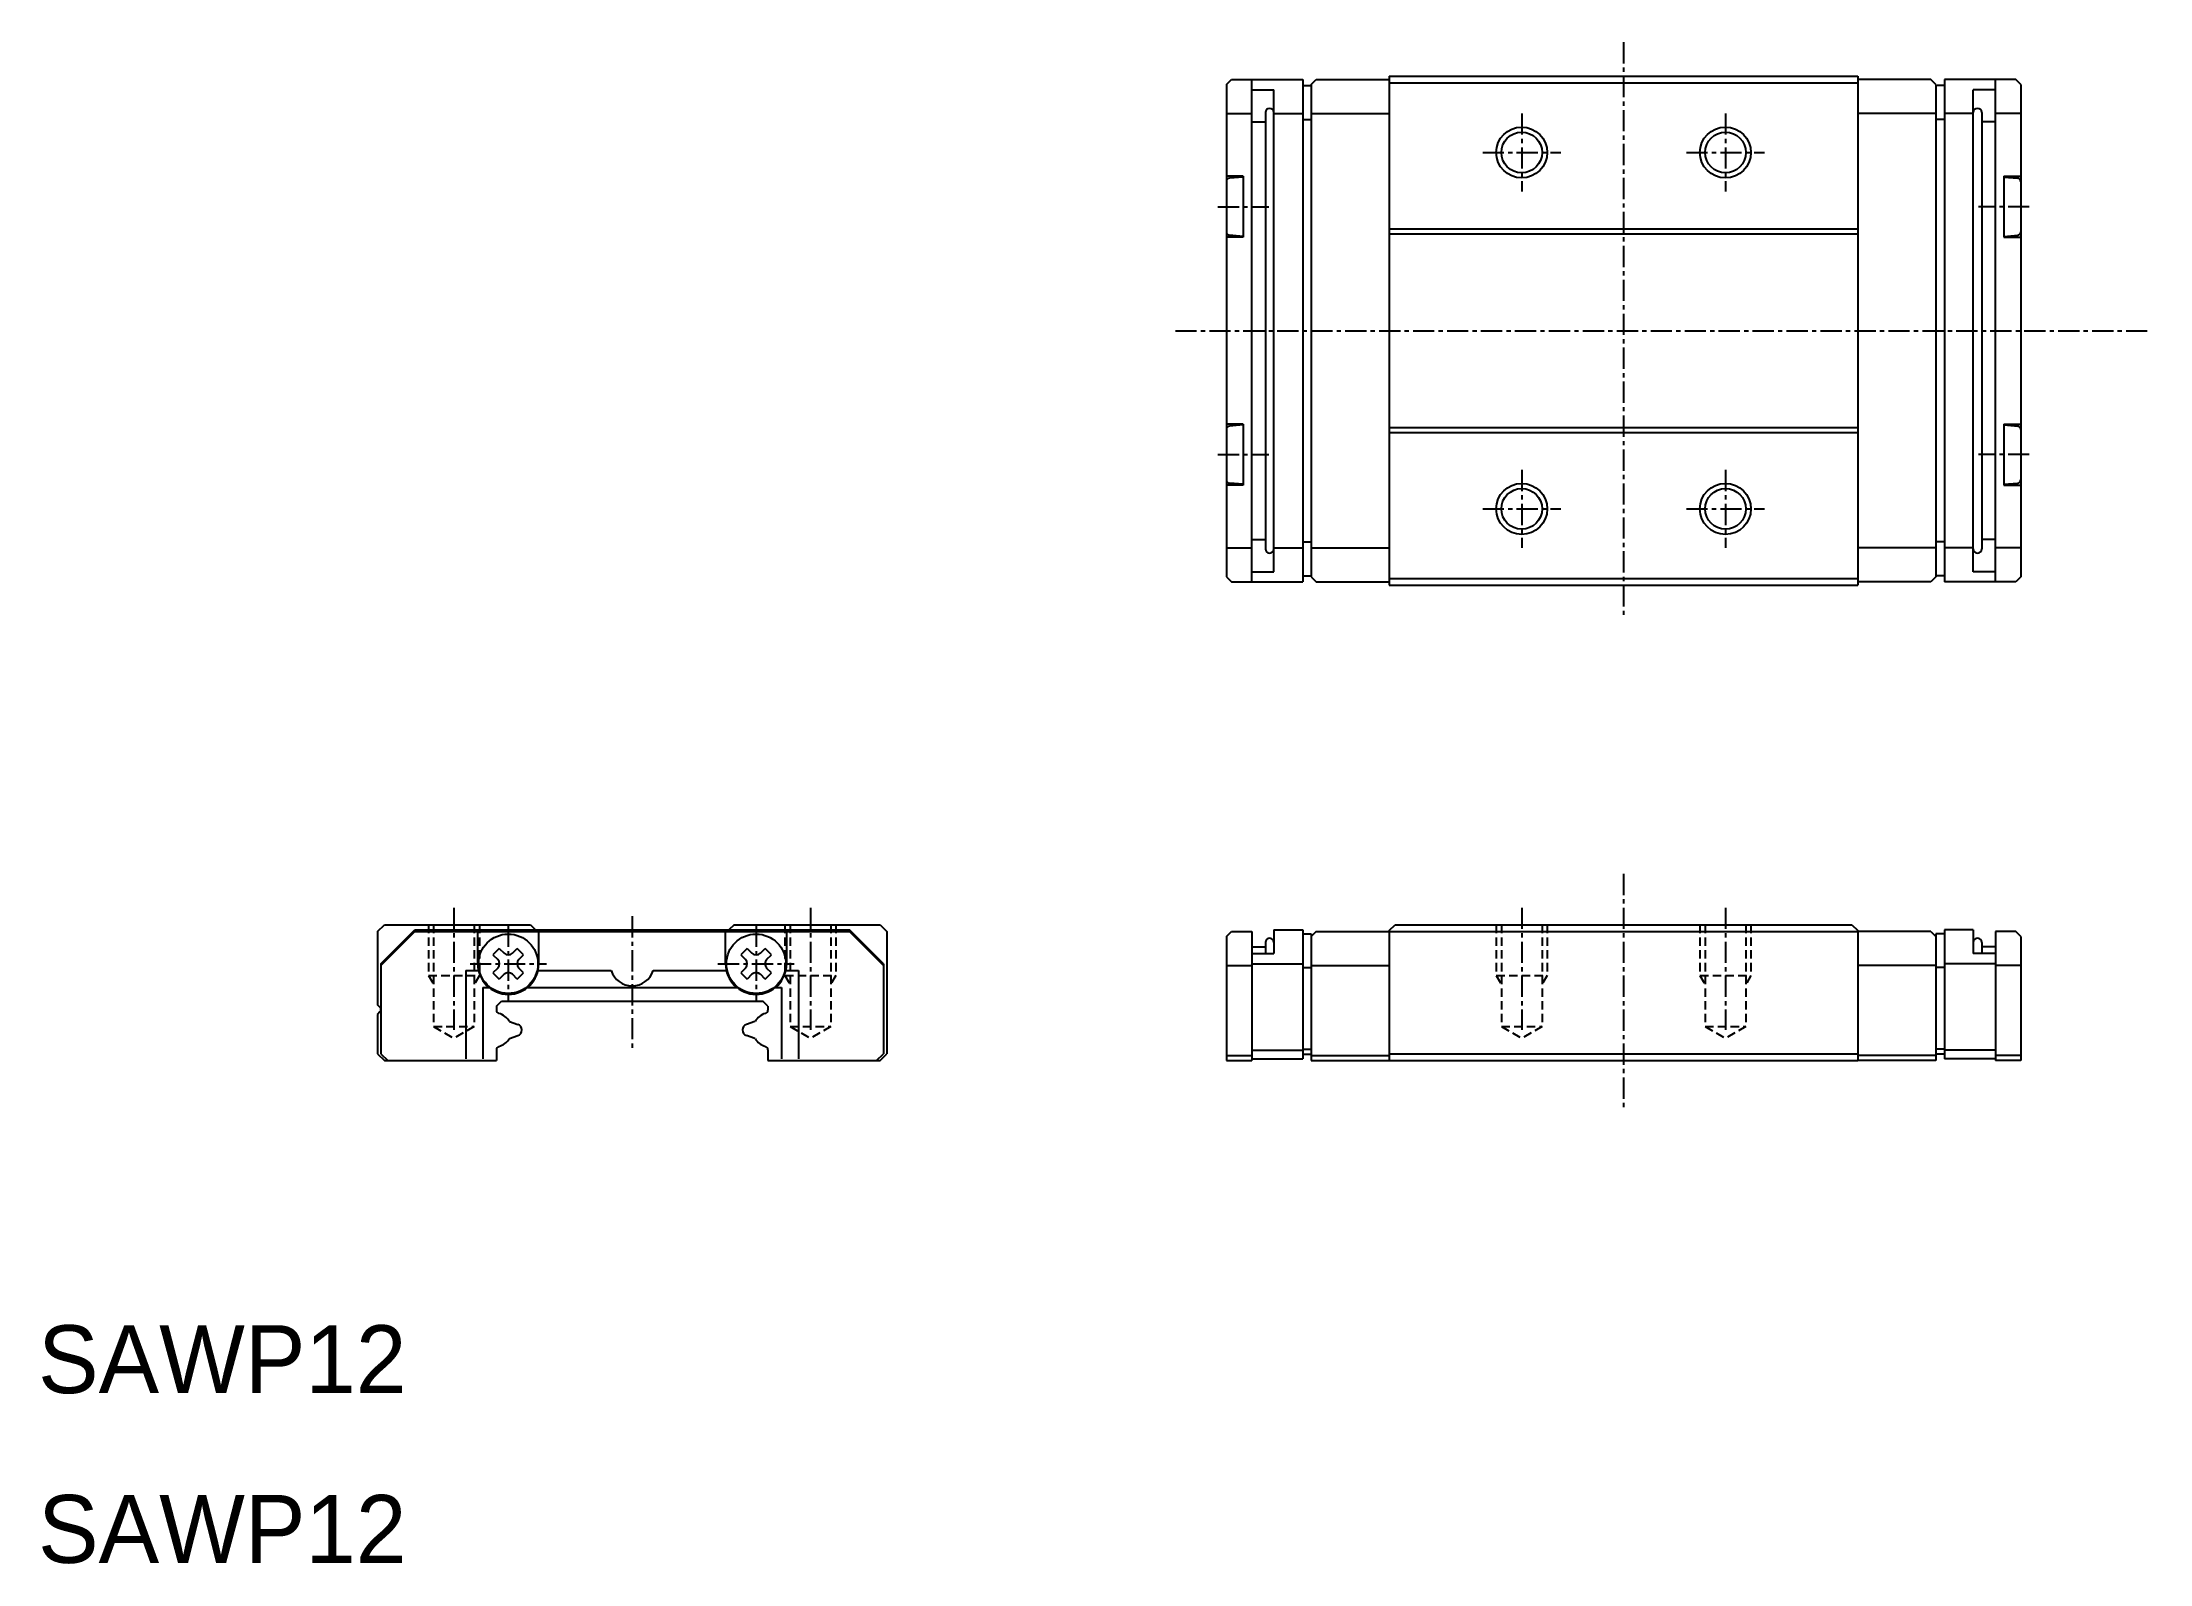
# Model space of a CAD drawing. Extents: x 10 to 134, y 10 to 100.
import ezdxf

# ---------------------------------------------------------------- set-up
doc = ezdxf.new("R2010")
doc.units = 0
doc.linetypes.add('CENTER', pattern=[2, 1.25, -0.25, 0.25, -0.25])
doc.linetypes.add('DASHED', pattern=[0.75, 0.5, -0.25])
doc.layers.get('0').update_dxf_attribs({"linetype": 'CONTINUOUS'})

msp = doc.modelspace()

# ---------------------------------------------------------------- linework, layer by layer
at = {"color": 1, "linetype": 'CENTER'}
for p, q in [((103.4, 99.6), (103.4, 65.6)), ((97.4, 95.4), (97.4, 90.8)), ((109.4, 95.4), (109.4, 90.8)), ((95.1, 93.1), (99.7, 93.1)), ((107.1, 93.1), (111.7, 93.1)), ((79.5, 89.9), (82.5, 89.9)), ((127.3, 89.9), (124.3, 89.9)), ((77, 82.6), (134.4, 82.6)), ((79.5, 75.3), (82.5, 75.3)), ((127.3, 75.3), (124.3, 75.3)), ((97.4, 74.4), (97.4, 69.8)), ((109.4, 74.4), (109.4, 69.8)), ((95.1, 72.1), (99.7, 72.1)), ((107.1, 72.1), (111.7, 72.1)), ((103.4, 50.6), (103.4, 36.6)), ((34.5, 48.6), (34.5, 41.41)), ((55.5, 48.6), (55.5, 41.41)), ((97.4, 48.6), (97.4, 41.41)), ((109.4, 48.6), (109.4, 41.41)), ((37.7, 47.55), (37.7, 43.05)), ((45, 48.1), (45, 40.1)), ((52.3, 47.55), (52.3, 43.05)), ((35.45, 45.3), (39.95, 45.3)), ((50.05, 45.3), (54.55, 45.3))]:
    msp.add_line(p, q, dxfattribs=at)
at = {"color": 7, "linetype": 'CONTINUOUS'}
for p, q in [((80, 97.1), (80.3, 97.4)), ((80, 97.1), (80, 68.1)), ((80.3, 97.4), (81.5, 97.4)), ((81.5, 67.8), (81.5, 97.4)), ((81.5, 97.4), (84.5, 97.4)), ((84.5, 97.4), (84.5, 67.8)), ((84.5, 97.05), (85, 97.05)), ((85, 97.1), (85.3, 97.4)), ((85, 97.1), (85, 68.1)), ((85.3, 97.4), (89.6, 97.4)), ((89.6, 97.6), (117.2, 97.6)), ((89.6, 97.6), (89.6, 67.6)), ((89.6, 97.2), (117.2, 97.2)), ((117.2, 97.6), (117.2, 67.6)), ((121.5, 97.4), (117.2, 97.4)), ((121.8, 97.1), (121.5, 97.4)), ((121.8, 97.1), (121.8, 68.1)), ((122.3, 97.05), (121.8, 97.05)), ((122.3, 97.4), (122.3, 67.8)), ((125.3, 97.4), (122.3, 97.4)), ((125.3, 67.8), (125.3, 97.4)), ((126.5, 97.4), (125.3, 97.4)), ((126.8, 97.1), (126.5, 97.4)), ((126.8, 97.1), (126.8, 68.1)), ((81.5, 96.8), (82.8, 96.8)), ((82.8, 68.4), (82.8, 96.8)), ((124, 68.4), (124, 96.8)), ((125.3, 96.8), (124, 96.8)), ((80, 95.4), (81.5, 95.4)), ((81.5, 94.9), (82.3, 94.9)), ((82.3, 95.45), (82.3, 69.75)), ((82.8, 95.4), (84.5, 95.4)), ((84.5, 95.05), (85, 95.05)), ((85, 95.4), (89.6, 95.4)), ((121.8, 95.4), (117.2, 95.4)), ((122.3, 95.05), (121.8, 95.05)), ((124, 95.4), (122.3, 95.4)), ((124.5, 95.45), (124.5, 69.75)), ((125.3, 94.9), (124.5, 94.9)), ((126.8, 95.4), (125.3, 95.4)), ((81, 91.7), (80, 91.7)), ((81, 91.65), (80.18, 91.58)), ((81, 91.7), (81, 88.1)), ((125.8, 91.7), (125.8, 88.1)), ((125.8, 91.7), (126.8, 91.7)), ((125.8, 91.65), (126.62, 91.58)), ((81, 88.15), (80.18, 88.22)), ((89.6, 88.6), (117.2, 88.6)), ((89.6, 88.3), (117.2, 88.3)), ((125.8, 88.15), (126.62, 88.22)), ((81, 88.1), (80, 88.1)), ((125.8, 88.1), (126.8, 88.1)), ((81, 77.1), (80, 77.1)), ((81, 77.05), (80.18, 76.98)), ((81, 77.1), (81, 73.5)), ((125.8, 77.1), (126.8, 77.1)), ((125.8, 77.1), (125.8, 73.5)), ((125.8, 77.05), (126.62, 76.98)), ((89.6, 76.9), (117.2, 76.9)), ((89.6, 76.6), (117.2, 76.6)), ((81, 73.5), (80, 73.5)), ((81, 73.55), (80.18, 73.62)), ((125.8, 73.55), (126.62, 73.62)), ((125.8, 73.5), (126.8, 73.5)), ((80, 69.8), (81.5, 69.8)), ((81.5, 70.3), (82.3, 70.3)), ((82.8, 69.8), (84.5, 69.8)), ((84.5, 70.15), (85, 70.15)), ((85, 69.8), (89.6, 69.8)), ((121.8, 69.8), (117.2, 69.8)), ((122.3, 70.15), (121.8, 70.15)), ((124, 69.8), (122.3, 69.8)), ((125.3, 70.3), (124.5, 70.3)), ((126.8, 69.8), (125.3, 69.8)), ((81.5, 68.4), (82.8, 68.4)), ((125.3, 68.4), (124, 68.4)), ((80, 68.1), (80.3, 67.8)), ((80.3, 67.8), (81.5, 67.8)), ((81.5, 67.8), (84.5, 67.8)), ((84.5, 68.15), (85, 68.15)), ((85, 68.1), (85.3, 67.8)), ((85.3, 67.8), (89.6, 67.8)), ((89.6, 68), (117.2, 68)), ((89.6, 67.6), (117.2, 67.6)), ((121.5, 67.8), (117.2, 67.8)), ((121.8, 68.1), (121.5, 67.8)), ((122.3, 68.15), (121.8, 68.15)), ((125.3, 67.8), (122.3, 67.8)), ((126.5, 67.8), (125.3, 67.8)), ((126.8, 68.1), (126.5, 67.8)), ((30, 47.2), (30.4, 47.6)), ((30, 47.2), (30, 42.88)), ((30.2, 45.3), (32.2, 47.3)), ((30.2, 45.2), (32.2, 47.2)), ((30.4, 47.6), (39, 47.6)), ((32.2, 47.3), (57.8, 47.3)), ((32.2, 47.2), (57.8, 47.2)), ((35.9, 45.3), (35.9, 47.2)), ((39, 47.6), (39.3, 47.3)), ((39.5, 45.3), (39.5, 47.2)), ((50.5, 45.3), (50.5, 47.2)), ((51, 47.6), (50.7, 47.3)), ((51, 47.6), (59.6, 47.6)), ((54.1, 45.3), (54.1, 47.2)), ((59.8, 45.3), (57.8, 47.3)), ((57.8, 47.2), (59.8, 45.2)), ((59.6, 47.6), (60, 47.2)), ((60, 47.2), (60, 40)), ((80, 46.9), (80.3, 47.2)), ((80.3, 47.2), (81.5, 47.2)), ((81.5, 47.2), (81.5, 39.6)), ((82.8, 47.3), (82.8, 45.9)), ((82.8, 47.3), (84.5, 47.3)), ((84.5, 47.3), (84.5, 39.7)), ((85.3, 47.2), (85, 46.9)), ((85.3, 47.2), (89.6, 47.2)), ((89.6, 47.25), (89.95, 47.6)), ((89.6, 47.25), (89.6, 39.6)), ((89.6, 47.2), (117.2, 47.2)), ((89.95, 47.6), (116.85, 47.6)), ((116.85, 47.6), (117.2, 47.25)), ((117.2, 47.25), (117.2, 39.6)), ((121.5, 47.2), (117.2, 47.2)), ((121.5, 47.2), (121.8, 46.9)), ((124, 47.3), (122.3, 47.3)), ((122.3, 47.3), (122.3, 39.7)), ((124, 47.3), (124, 45.9)), ((125.3, 47.2), (125.3, 39.6)), ((126.5, 47.2), (125.3, 47.2)), ((126.8, 46.9), (126.5, 47.2)), ((37.17, 46.2), (36.8, 45.83)), ((37.17, 46.2), (37.45, 45.92)), ((37.95, 45.92), (38.23, 46.2)), ((38.6, 45.83), (38.23, 46.2)), ((51.77, 46.2), (51.4, 45.83)), ((51.77, 46.2), (52.05, 45.92)), ((52.55, 45.92), (52.83, 46.2)), ((53.2, 45.83), (52.83, 46.2)), ((80, 46.9), (80, 39.6)), ((81.5, 46.3), (82.3, 46.3)), ((82.3, 46.55), (82.3, 45.9)), ((84.5, 47.07), (85, 47.07)), ((85, 47.07), (85, 39.6)), ((121.8, 47.07), (121.8, 39.6)), ((122.3, 47.07), (121.8, 47.07)), ((124.5, 46.55), (124.5, 45.9)), ((125.3, 46.3), (124.5, 46.3)), ((126.8, 46.9), (126.8, 39.6)), ((30.2, 45.3), (30.2, 40)), ((35.2, 44.9), (35.2, 39.7)), ((35.2, 44.9), (35.94, 44.9)), ((36.8, 45.83), (37.08, 45.55)), ((37.08, 45.05), (36.8, 44.77)), ((36.8, 44.77), (37.17, 44.4)), ((38.23, 44.4), (38.6, 44.77)), ((38.32, 45.55), (38.6, 45.83)), ((38.6, 44.77), (38.32, 45.05)), ((39.45, 44.9), (43.76, 44.9)), ((46.24, 44.9), (50.54, 44.9)), ((51.4, 45.83), (51.68, 45.55)), ((51.68, 45.05), (51.4, 44.77)), ((51.4, 44.77), (51.77, 44.4)), ((52.83, 44.4), (53.2, 44.77)), ((52.92, 45.55), (53.2, 45.83)), ((53.2, 44.77), (52.92, 45.05)), ((54.05, 44.9), (54.8, 44.9)), ((54.8, 44.9), (54.8, 39.7)), ((59.8, 45.3), (59.8, 40)), ((80, 45.2), (81.5, 45.2)), ((81.5, 45.9), (82.8, 45.9)), ((81.5, 45.3), (84.5, 45.3)), ((84.5, 45.07), (85, 45.07)), ((85, 45.2), (89.6, 45.2)), ((121.8, 45.2), (117.2, 45.2)), ((122.3, 45.07), (121.8, 45.07)), ((125.3, 45.3), (122.3, 45.3)), ((125.3, 45.9), (124, 45.9)), ((126.8, 45.2), (125.3, 45.2)), ((36.2, 43.9), (36.57, 43.9)), ((36.2, 43.9), (36.2, 39.7)), ((37.45, 44.68), (37.17, 44.4)), ((38.23, 44.4), (37.95, 44.68)), ((38.83, 43.9), (51.17, 43.9)), ((52.05, 44.68), (51.77, 44.4)), ((52.83, 44.4), (52.55, 44.68)), ((53.43, 43.9), (53.8, 43.9)), ((53.8, 43.9), (53.8, 39.7)), ((30.14, 42.74), (30, 42.88)), ((30.14, 42.46), (30, 42.32)), ((30, 42.32), (30, 40)), ((37, 42.8), (37.3, 43.1)), ((37, 42.8), (37, 42.57)), ((37.3, 43.1), (52.7, 43.1)), ((53, 42.8), (52.7, 43.1)), ((53, 42.8), (53, 42.57)), ((37.77, 41.9), (38.26, 41.73)), ((37.77, 40.9), (38.26, 41.07)), ((52.23, 41.9), (51.74, 41.73)), ((52.23, 40.9), (51.74, 41.07)), ((30, 40), (30.4, 39.6)), ((30.2, 40), (30.6, 39.6)), ((37, 40.23), (37, 39.6)), ((53, 40.23), (53, 39.6)), ((59.4, 39.6), (59.8, 40)), ((59.6, 39.6), (60, 40)), ((80, 39.9), (81.5, 39.9)), ((81.5, 40.2), (84.5, 40.2)), ((84.5, 40.27), (85, 40.27)), ((84.5, 39.97), (85, 39.97)), ((85, 39.9), (89.6, 39.9)), ((89.6, 40), (117.2, 40)), ((121.8, 39.9), (117.2, 39.9)), ((122.3, 40.27), (121.8, 40.27)), ((122.3, 39.97), (121.8, 39.97)), ((125.3, 40.2), (122.3, 40.2)), ((126.8, 39.9), (125.3, 39.9)), ((30.4, 39.6), (37, 39.6)), ((53, 39.6), (59.6, 39.6)), ((80, 39.6), (81.5, 39.6)), ((81.5, 39.7), (84.5, 39.7)), ((85, 39.6), (89.6, 39.6)), ((89.6, 39.6), (117.2, 39.6)), ((121.8, 39.6), (117.2, 39.6)), ((125.3, 39.7), (122.3, 39.7)), ((126.8, 39.6), (125.3, 39.6))]:
    msp.add_line(p, q, dxfattribs=at)
at = {"color": 3, "linetype": 'DASHED'}
for p, q in [((33, 47.6), (33, 44.6)), ((33.3, 47.6), (33.3, 41.6)), ((35.7, 47.6), (35.7, 41.6)), ((36, 47.6), (36, 44.6)), ((54, 47.6), (54, 44.6)), ((54.3, 47.6), (54.3, 41.6)), ((56.7, 47.6), (56.7, 41.6)), ((57, 47.6), (57, 44.6)), ((95.9, 47.6), (95.9, 44.6)), ((96.2, 47.6), (96.2, 41.6)), ((98.6, 47.6), (98.6, 41.6)), ((98.9, 47.6), (98.9, 44.6)), ((107.9, 47.6), (107.9, 44.6)), ((108.2, 47.6), (108.2, 41.6)), ((110.6, 47.6), (110.6, 41.6)), ((110.9, 47.6), (110.9, 44.6)), ((33, 44.6), (36, 44.6)), ((33, 44.6), (33.3, 44.08)), ((36, 44.6), (35.7, 44.08)), ((54, 44.6), (57, 44.6)), ((54, 44.6), (54.3, 44.08)), ((57, 44.6), (56.7, 44.08)), ((95.9, 44.6), (98.9, 44.6)), ((95.9, 44.6), (96.2, 44.08)), ((98.9, 44.6), (98.6, 44.08)), ((107.9, 44.6), (110.9, 44.6)), ((107.9, 44.6), (108.2, 44.08)), ((110.9, 44.6), (110.6, 44.08)), ((33.3, 41.6), (35.7, 41.6)), ((33.3, 41.6), (34.5, 40.91)), ((35.7, 41.6), (34.5, 40.91)), ((54.3, 41.6), (56.7, 41.6)), ((54.3, 41.6), (55.5, 40.91)), ((56.7, 41.6), (55.5, 40.91)), ((96.2, 41.6), (98.6, 41.6)), ((96.2, 41.6), (97.4, 40.91)), ((98.6, 41.6), (97.4, 40.91)), ((108.2, 41.6), (110.6, 41.6)), ((108.2, 41.6), (109.4, 40.91)), ((110.6, 41.6), (109.4, 40.91))]:
    msp.add_line(p, q, dxfattribs=at)
at = {"color": 3, "linetype": 'CONTINUOUS'}
for centre in [(97.4, 93.1), (109.4, 93.1), (97.4, 72.1), (109.4, 72.1)]:
    msp.add_circle(centre, 1.5, dxfattribs=at)
at = {"color": 7, "linetype": 'CONTINUOUS'}
for centre, radius in [((97.4, 93.1), 1.2), ((109.4, 93.1), 1.2), ((97.4, 72.1), 1.2), ((109.4, 72.1), 1.2), ((37.7, 45.3), 1.75), ((52.3, 45.3), 1.75)]:
    msp.add_circle(centre, radius, dxfattribs=at)
for centre, radius, start, end in [((82.55, 95.45), 0.25, 0, 180), ((124.25, 95.45), 0.25, 0, 180), ((80.2, 91.38), 0.2, 95, 180), ((126.6, 91.38), 0.2, 0, 85), ((80.2, 88.42), 0.2, 180, 265), ((126.6, 88.42), 0.2, 275, 0), ((80.2, 76.78), 0.2, 95, 180), ((126.6, 76.78), 0.2, 0, 85), ((80.2, 73.82), 0.2, 180, 265), ((126.6, 73.82), 0.2, 275, 0), ((82.55, 69.75), 0.25, 180, 0), ((124.25, 69.75), 0.25, 180, 0), ((82.55, 46.55), 0.25, 0, 180), ((124.25, 46.55), 0.25, 0, 180), ((37.7, 45.3), 1.8, 180, 0), ((36.83, 45.3), 0.35, 315, 45), ((37.7, 46.17), 0.35, 225, 315), ((37.7, 46.17), 0.35, 225, 315), ((37.7, 44.43), 0.35, 45, 135), ((37.7, 44.43), 0.35, 45.0001, 135), ((38.57, 45.3), 0.35, 135, 225), ((45, 45.3), 1.3, 197.92, 342.08), ((52.3, 45.3), 1.8, 180, 0), ((51.43, 45.3), 0.35, 315, 45), ((52.3, 46.17), 0.35, 225, 315), ((52.3, 46.17), 0.35, 225, 315), ((52.3, 44.43), 0.35, 45, 135), ((52.3, 44.43), 0.35, 45.0001, 135), ((53.17, 45.3), 0.35, 135, 225), ((30, 42.6), 0.2, 315, 45), ((37.2, 42.57), 0.2, 180, 253.822), ((36.84, 41.34), 1.08, 31.0162, 73.8224), ((53.16, 41.34), 1.08, 106.178, 148.984), ((52.8, 42.57), 0.2, 286.178, 0), ((38.15, 41.4), 0.35, 289, 71.0002), ((51.85, 41.4), 0.35, 109, 251), ((37.2, 40.23), 0.2, 106.178, 180), ((36.84, 41.46), 1.08, 286.178, 328.984), ((53.16, 41.46), 1.08, 211.016, 253.822), ((52.8, 40.23), 0.2, 0, 73.8223)]:
    msp.add_arc(centre, radius, start, end, dxfattribs=at)

# ---------------------------------------------------------------- texts
for p in [(10, 20), (10, 10)]:
    msp.add_text('SAWP12', height=4, dxfattribs=at).set_placement(p)

doc.saveas('drawing.dxf')
